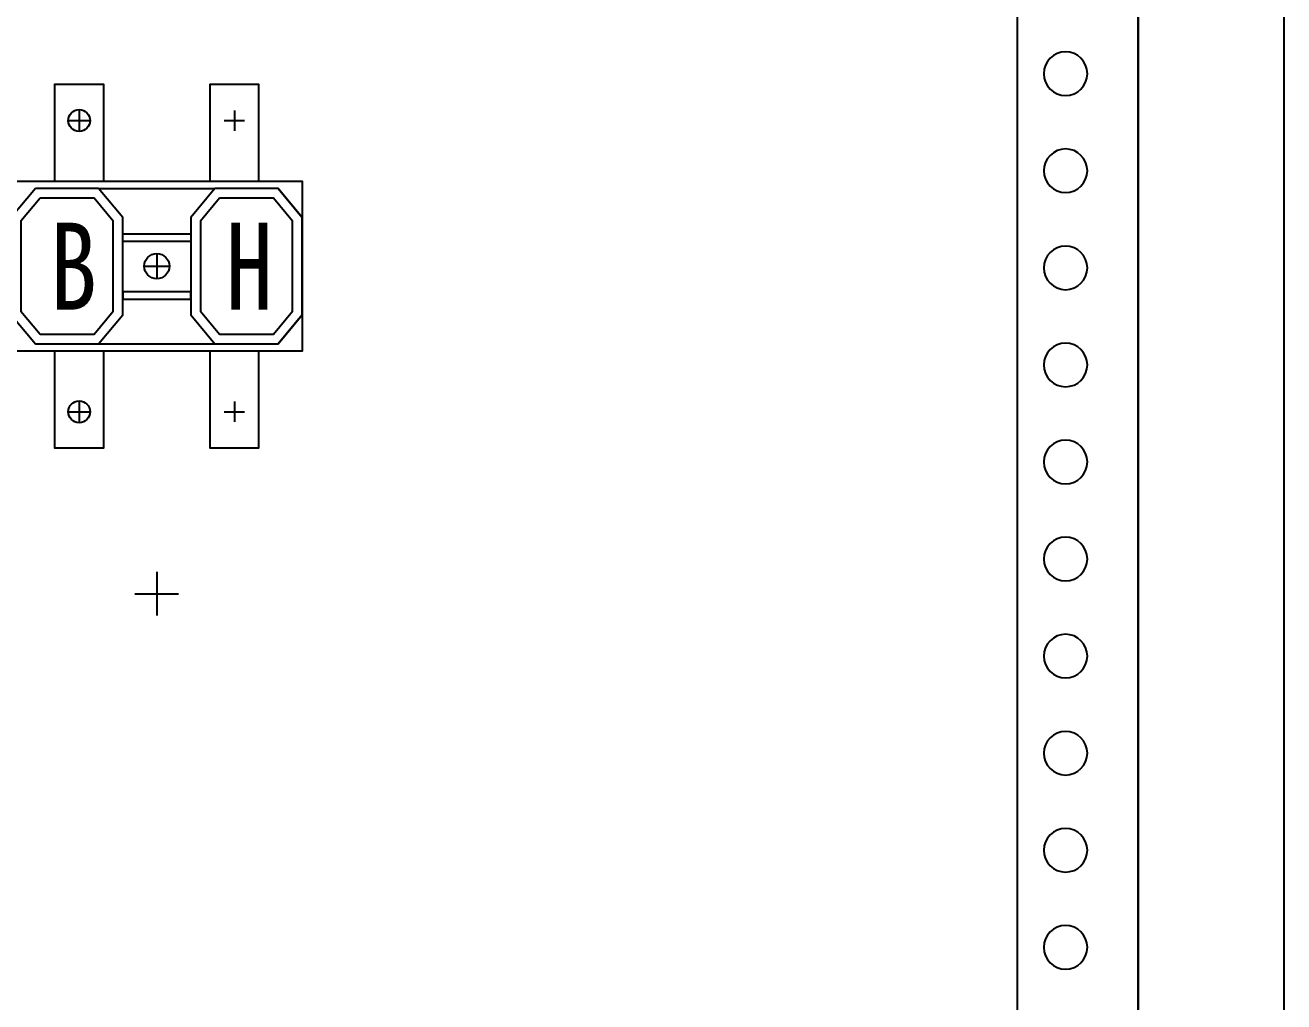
# Model space of a CAD drawing. Extents: x 1398224 to 1398824, y 413730 to 415330.
# Drawn here: x 1398564.8 to 1398824.3, y 414754.2 to 414955.4 of the extents above; entities that cross this region are included whole.
import ezdxf
from ezdxf.enums import TextEntityAlignment as Align

# ---------------------------------------------------------------- set-up
doc = ezdxf.new("R2010")
doc.units = 0
doc.header["$MEASUREMENT"] = 0
for name, color, linetype in [('EL-TEXT', 3, 'Continuous'), ('LY-JS-BJ', 7, 'Continuous'), ('布置图', 20, 'Continuous')]:
    doc.layers.add(name, color=color, linetype=linetype)
doc.styles.add('-宋体', font='', dxfattribs={"width": 0.65})
doc.styles.get('-宋体').set_extended_font_data('NSimSun')

# ---------------------------------------------------------------- blocks, each defined once
blk = doc.blocks.new('BH-0.66 φ30')
at = {"color": 1}
for p, q in [((-16, 14.6), (-16, 10.4)), ((16, 14.6), (16, 10.4)), ((-18.1, 12.5), (-13.9, 12.5)), ((13.9, 12.5), (18.1, 12.5)), ((-25, -1.5), (-30, -7.5)), ((-12, -1.5), (12, -1.5)), ((12, -1.5), (7, -7.5)), ((25, -1.5), (12, -1.5)), ((25, -1.5), (30, -7.5)), ((7, -7.5), (7, -27.5)), ((0, -14.91), (0, -20.09)), ((-2.59, -17.5), (2.59, -17.5)), ((-30, -27.5), (-25, -33.5)), ((7, -27.5), (12, -33.5)), ((30, -27.5), (25, -33.5)), ((-12, -33.5), (12, -33.5)), ((-16, -45.4), (-16, -49.6)), ((16, -45.4), (16, -49.6)), ((-18.1, -47.5), (-13.9, -47.5)), ((13.9, -47.5), (18.1, -47.5))]:
    blk.add_line(p, q, dxfattribs=at)
for points in [[(-21, 0), (-21, 20), (-11, 20), (-11, 0)], [(11, 0), (11, 20), (21, 20), (21, 0)], [(-25, -1.5), (-30, -7.5), (-30, -27.5), (-25, -33.5), (-12, -33.5), (-7, -27.5), (-7, -7.5), (-12, -1.5), (-25, -1.5)], [(12, -1.5), (7, -7.5), (7, -27.5), (12, -33.5), (25, -33.5), (30, -27.5), (30, -7.5), (25, -1.5), (12, -1.5)], [(-11, -35), (-11, -55), (-21, -55), (-21, -35)], [(21, -35), (21, -55), (11, -55), (11, -35)]]:
    blk.add_lwpolyline(points, dxfattribs=at)
for points in [[(-30, 0), (30, 0), (30, -35), (-30, -35)], [(-24.06, -3.5), (-28, -8.22), (-28, -26.78), (-24.06, -31.5), (-12.94, -31.5), (-9, -26.78), (-9, -8.22), (-12.94, -3.5)], [(12.94, -3.5), (9, -8.22), (9, -26.78), (12.94, -31.5), (24.06, -31.5), (28, -26.78), (28, -8.22), (24.06, -3.5)], [(-7, -10.83), (7, -10.83), (7, -12.4), (-7, -12.4)], [(-7, -24.33), (7, -24.33), (7, -22.76), (-7, -22.76)]]:
    blk.add_lwpolyline(points, close=True, dxfattribs=at)
blk.add_circle((0, -17.5), 2.59, dxfattribs=at)
at = {"layer": 'EL-TEXT', "color": 0, "linetype": 'ByBlock', "lineweight": -3, "style": '-宋体', "width": 0.8}
for s, p in [('B', (-17.19, -17.51)), ('H', (19.08, -17.51))]:
    blk.add_text(s, height=17.94, dxfattribs=at).set_placement(p, align=Align.MIDDLE_CENTER)
blk = doc.blocks.new('A$Cfccfe12f')
at = {"color": 3}
for p, q in [((-151, -100.5), (-151, -109.5)), ((-86, -100.5), (-86, -109.5)), ((-21, -100.5), (-21, -109.5)), ((-155.5, -105), (-146.5, -105)), ((-90.5, -105), (-81.5, -105)), ((-25.5, -105), (-16.5, -105))]:
    blk.add_line(p, q, dxfattribs=at)
for p in [(-151, -20), (-86, -20), (-21, -20)]:
    blk.add_blockref('BH-0.66 φ30', p, dxfattribs=at)
blk = doc.blocks.new('BH-0.66 φ30x3')
at = {"color": 6}
for centre in [(14, 47.5), (79, 47.5), (144, 47.5), (14, -12.5), (79, -12.5), (144, -12.5)]:
    blk.add_circle(centre, 2.25, dxfattribs=at)
at = {"color": 0}
blk.add_blockref('A$Cfccfe12f', (181, 55), dxfattribs=at)
blk = doc.blocks.new('*U19')
at = {"layer": 'LY-JS-BJ', "color": 6}
blk.add_circle((0, 0), 4.5, dxfattribs=at)
blk = doc.blocks.new('*U20')
at = {"layer": 'LY-JS-BJ', "color": 0, "linetype": 'ByBlock', "lineweight": -2, "transparency": 16777216}
for p in [(0, -260), (0, -280), (0, -300), (0, -320), (0, -340), (0, -360), (0, -380), (0, -400), (0, -420), (0, -440)]:
    blk.add_blockref('*U19', p, dxfattribs=at)

msp = doc.modelspace()

# ---------------------------------------------------------------- linework, layer by layer
at = {"layer": 'LY-JS-BJ', "color": 6, "ltscale": 50}
msp.add_lwpolyline([(1398794.28, 415275.39), (1398794.28, 413730.39)], dxfattribs=at)
at = {"layer": 'LY-JS-BJ', "color": 6, "lineweight": -3}
msp.add_lwpolyline([(1398769.28, 415215.39), (1398769.28, 413815.39), (1398794.28, 413815.39), (1398794.28, 415215.39)], close=True, dxfattribs=at)
at = {"layer": '布置图', "ltscale": 50}
msp.add_lwpolyline([(1398224.28, 415330.39), (1398824.28, 415330.39), (1398824.28, 413730.39), (1398224.28, 413730.39)], close=True, dxfattribs=at)

# ---------------------------------------------------------------- block references
at = {"color": 6}
msp.add_blockref('BH-0.66 φ30x3', (1398431.94, 414888.24), dxfattribs=at)
at = {"layer": 'LY-JS-BJ', "color": 6, "lineweight": -3, "xscale": -1}
msp.add_blockref('*U20', (1398779.28, 415205.39), dxfattribs=at)

doc.saveas('drawing.dxf')
